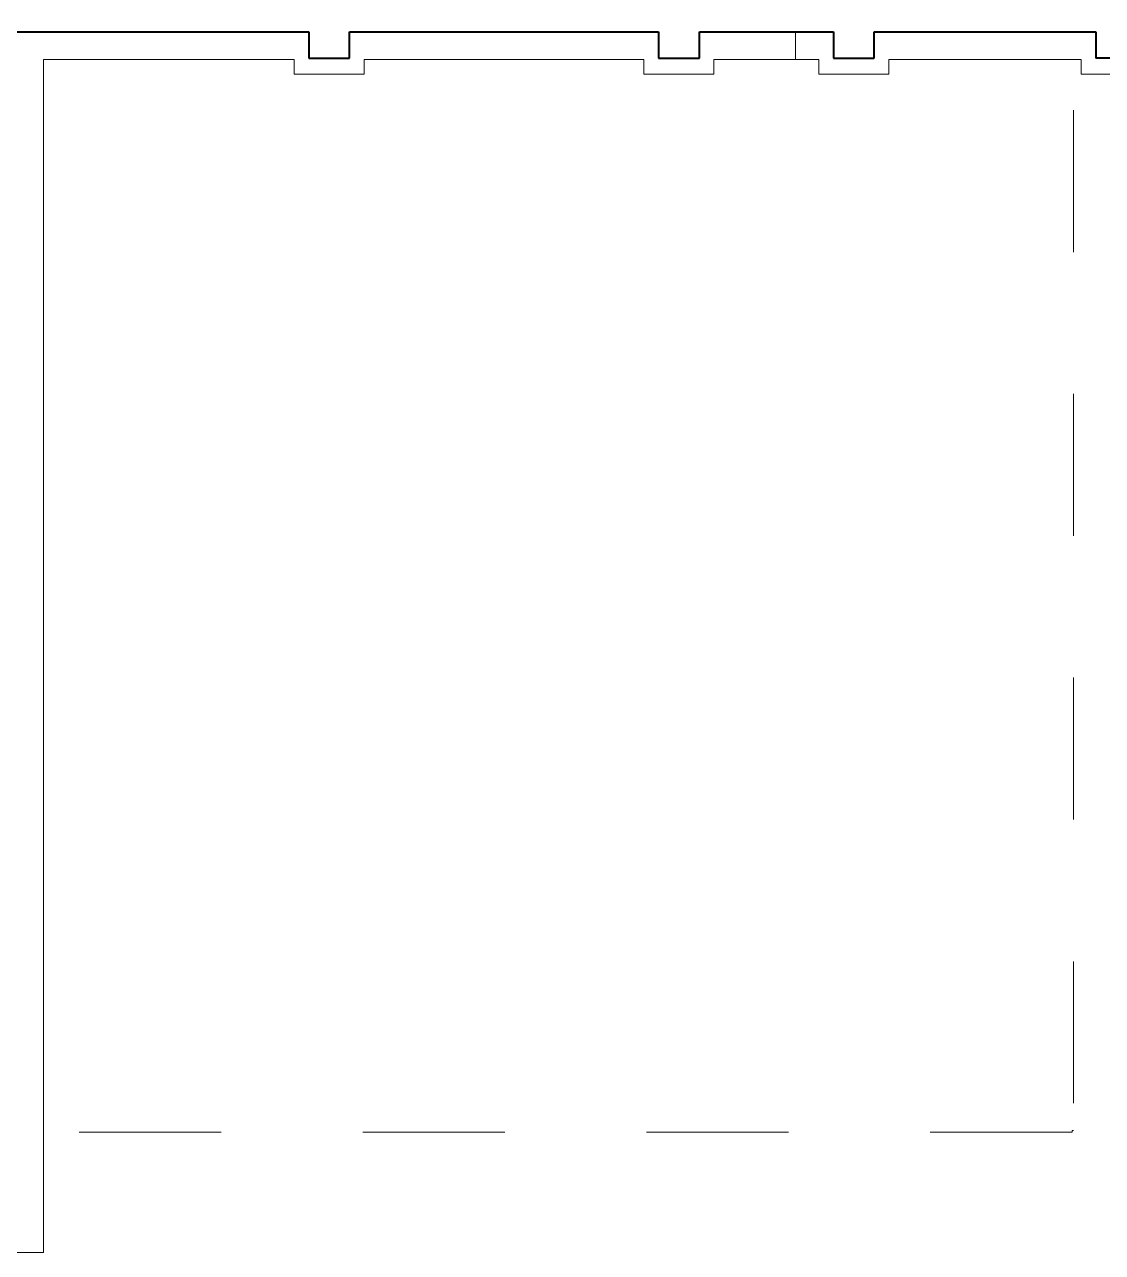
# Model space of a CAD drawing. Header units: metres. Extents: x 1807 to 3745, y 842 to 1968.
# Drawn here: x 3523.55 to 3560.53, y 1254.33 to 1296.45 of the extents above; entities that cross this region are included whole.
import ezdxf

# ---------------------------------------------------------------- set-up
doc = ezdxf.new("R2010")
doc.units = ezdxf.units.M
doc.header["$MEASUREMENT"] = 0
doc.linetypes.add('DGN2', pattern=[9.732586, 4.866293, -4.866293])
doc.layers.add('Level 1', color=7, linetype='Continuous', lineweight=0)

msp = doc.modelspace()

# ---------------------------------------------------------------- linework, layer by layer
at = {"layer": 'Level 1', "color": 7, "linetype": 'DGN2', "lineweight": 0}
for p, q in [((3559.54, 1585.49), (3559.54, 1258.51)), ((3559.49, 1258.46), (3403.54, 1258.46)), ((3559.54, 1258.51), (3559.49, 1258.51)), ((3559.49, 1258.51), (3559.49, 1258.46))]:
    msp.add_line(p, q, dxfattribs=at)
at = {"layer": 'Level 1', "color": 7, "linetype": 'Continuous', "lineweight": 40}
for p, q in [((3522.7, 1296.2), (3533.3, 1296.2)), ((3533.3, 1296.2), (3533.3, 1295.3)), ((3534.7, 1295.3), (3534.7, 1296.2)), ((3534.7, 1296.2), (3545.3, 1296.2)), ((3545.3, 1296.2), (3545.3, 1295.3)), ((3546.7, 1295.3), (3546.7, 1296.2)), ((3546.7, 1296.2), (3551.3, 1296.2)), ((3551.3, 1296.2), (3551.3, 1295.3)), ((3552.7, 1295.3), (3552.7, 1296.2)), ((3552.7, 1296.2), (3560.3, 1296.2)), ((3560.3, 1296.2), (3560.3, 1295.3)), ((3533.3, 1295.3), (3534.7, 1295.3)), ((3545.3, 1295.3), (3546.7, 1295.3)), ((3551.3, 1295.3), (3552.7, 1295.3)), ((3561.7, 1295.3), (3560.3, 1295.3))]:
    msp.add_line(p, q, dxfattribs=at)
at = {"layer": 'Level 1', "color": 7, "linetype": 'Continuous', "lineweight": 0}
msp.add_line((3550, 1295.25), (3550, 1296.2), dxfattribs=at)
at = {"layer": 'Level 1', "color": 7, "linetype": 'Continuous', "lineweight": 13}
for p, q in [((3524.2, 1295.25), (3532.8, 1295.25)), ((3524.2, 1295.25), (3524.2, 1254.33)), ((3532.8, 1295.25), (3532.8, 1294.75)), ((3535.2, 1295.25), (3544.8, 1295.25)), ((3535.2, 1295.25), (3535.2, 1294.75)), ((3544.8, 1295.25), (3544.8, 1294.75)), ((3547.2, 1295.25), (3550.8, 1295.25)), ((3547.2, 1295.25), (3547.2, 1294.75)), ((3550.8, 1295.25), (3550.8, 1294.75)), ((3553.2, 1295.25), (3559.8, 1295.25)), ((3553.2, 1295.25), (3553.2, 1294.75)), ((3559.8, 1295.25), (3559.8, 1294.75)), ((3532.8, 1294.75), (3535.2, 1294.75)), ((3544.8, 1294.75), (3547.2, 1294.75)), ((3550.8, 1294.75), (3553.2, 1294.75)), ((3559.8, 1294.75), (3562.2, 1294.75)), ((3524.2, 1254.33), (3405.77, 1254.33))]:
    msp.add_line(p, q, dxfattribs=at)

doc.saveas('drawing.dxf')
